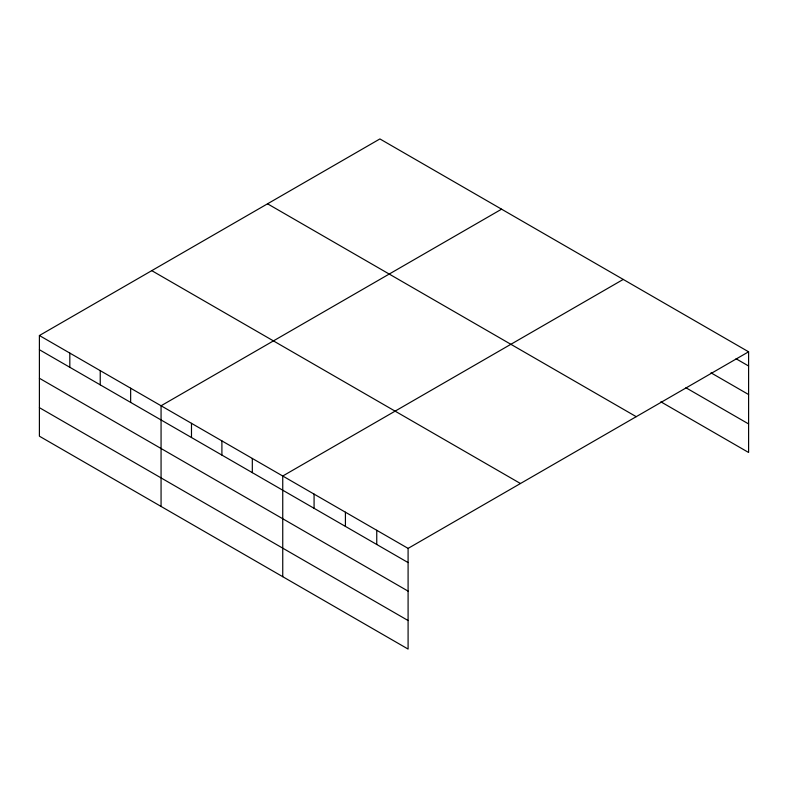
<?xml version="1.0" encoding="UTF-8"?>
<svg xmlns="http://www.w3.org/2000/svg" width="788" height="788" viewBox="0 0 788 788"><rect width="100%" height="100%" fill="white"/><g stroke="black" fill="none" stroke-linecap="round" stroke-linejoin="round"><path stroke-width="1.18" d="M39.4 335.521L408.095 548.389L408.095 649.066L39.4 436.197L39.4 335.521L379.905 138.934L748.6 351.803L748.6 452.479L660.846 401.811M501.572 209.184L161.067 405.771L161.067 506.448M623.239 279.425L282.744 476.011L282.744 576.688M408.095 548.389L748.6 351.803M736.061 358.757L748.6 365.996M710.993 372.822L748.6 394.532M685.924 387.755L748.6 423.934M267.536 203.806L636.231 416.675M151.769 270.648L520.464 483.517M39.4 349.724L408.095 562.583M39.4 378.26L408.095 591.128M39.4 407.662L408.095 620.53M376.753 530.294L376.753 544.488M345.42 512.2L345.42 526.394M314.077 494.106L314.077 508.309M252.318 458.449L252.318 472.652M221.901 440.896L221.901 455.09M191.484 423.333L191.484 437.527M130.65 388.208L130.65 402.402M100.234 370.646L100.234 384.839M69.817 353.083L69.817 367.277"/></g></svg>
